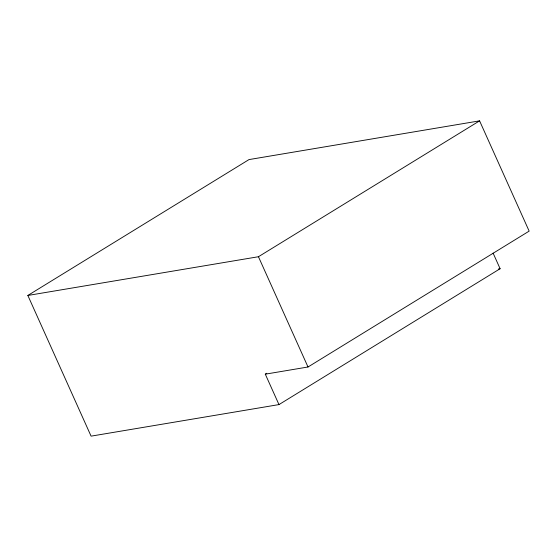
<?xml version="1.0" encoding="UTF-8"?>
<svg xmlns="http://www.w3.org/2000/svg" width="557" height="557" viewBox="0 0 557 557"><rect width="100%" height="100%" fill="white"/><g stroke="black" fill="none" stroke-linecap="round" stroke-linejoin="round"><path stroke-width="0.84" d="M278.973 404.591L91.076 436.145L27.85 295.461L248.993 159.587L479.591 120.855L529.15 231.12L308.007 366.993L265.299 374.172L278.973 404.591L500.109 268.718L493.105 253.115M27.85 295.461L258.448 256.728L479.591 120.855M265.299 374.172L266.782 373.26M498.397 269.003L500.109 268.718M258.448 256.728L308.007 366.993"/></g></svg>
